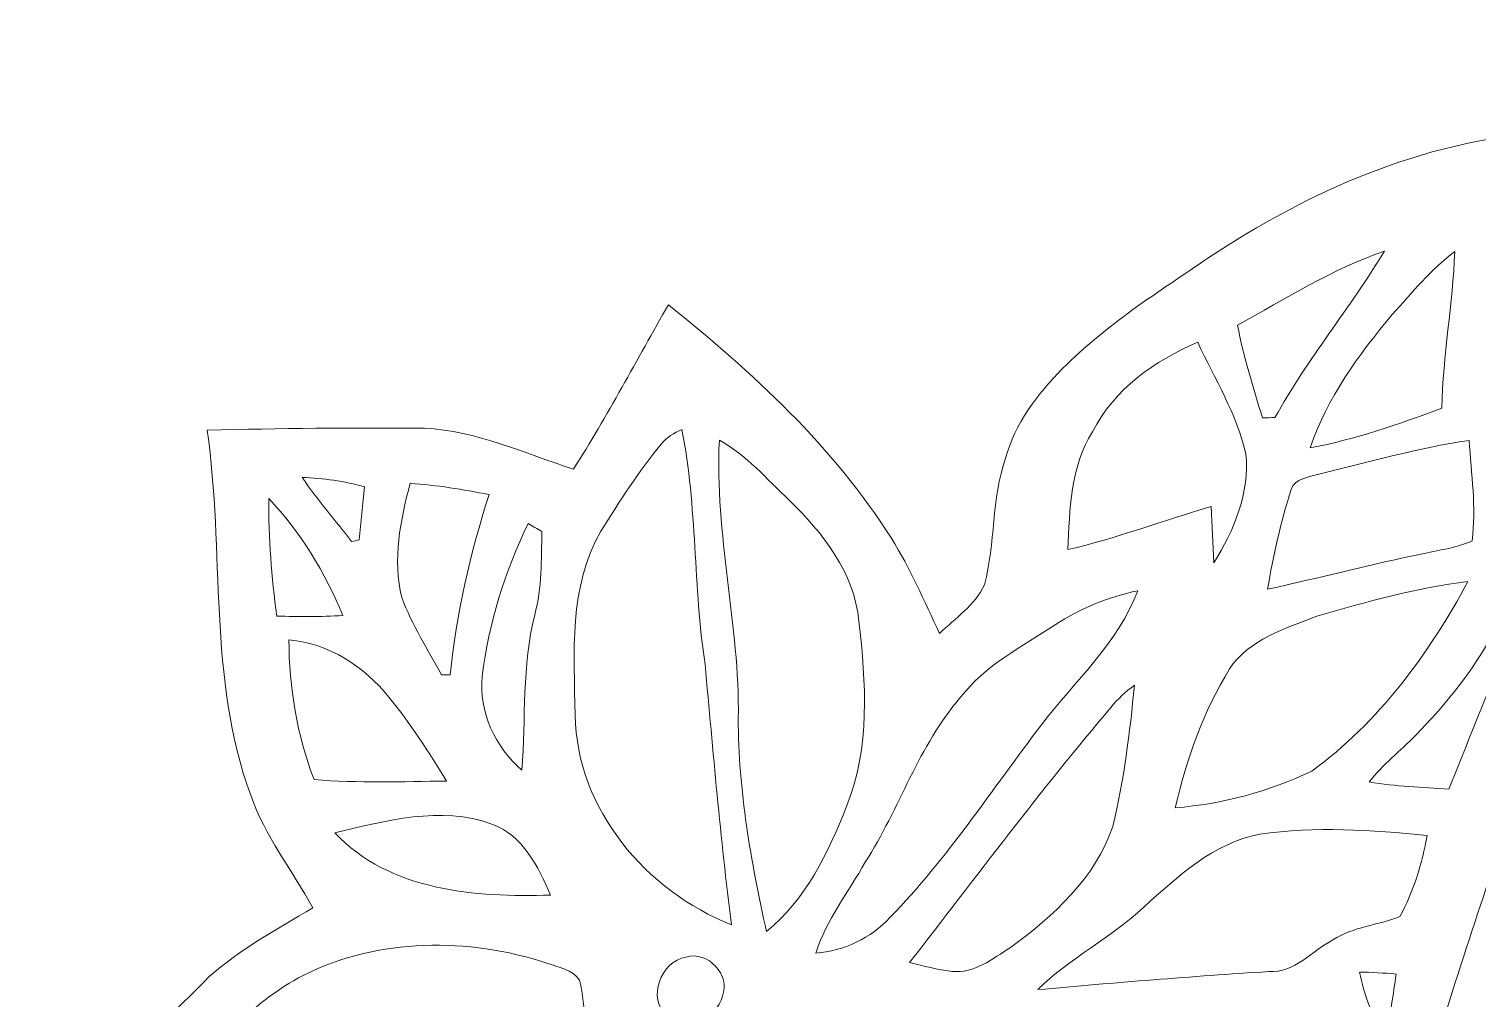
# Model space of a CAD drawing. Header units: centimetres. Extents: x -16.3 to 16.2, y -14.7 to 14.7.
# Drawn here: x -16.25 to -0.95, y 4.43 to 14.67 of the extents above; entities that cross this region are included whole.
import ezdxf

# ---------------------------------------------------------------- set-up
doc = ezdxf.new("R2010")
doc.units = ezdxf.units.CM
doc.header["$MEASUREMENT"] = 0
doc.layers.add('Layer 1', color=7, linetype='Continuous')

msp = doc.modelspace()

# ---------------------------------------------------------------- linework, layer by layer
at = {"layer": 'Layer 1', "color": 251, "lineweight": 9}
for points, knots in [([(5.56701, 14.50569), (5.84712, 14.56073), (6.12405, 14.63975), (6.4091, 14.66585), (6.4091, 14.66585), (6.4733, 13.68725), (6.61618, 12.71605), (6.71037, 11.74027), (6.71037, 11.74027), (6.78904, 11.17688), (6.55268, 10.64772), (6.36359, 10.13266), (6.36359, 10.13266), (6.71284, 10.02436), (7.06315, 9.91817), (7.41875, 9.83068), (7.41875, 9.83068), (7.52281, 9.80528), (7.63676, 9.78094), (7.73942, 9.8268), (7.73942, 9.8268), (8.15676, 9.98732), (8.51483, 10.26742), (8.92793, 10.4364), (8.92793, 10.4364), (8.89971, 9.99014), (8.7914, 9.5541), (8.73143, 9.11207), (8.73143, 9.11207), (9.31775, 8.78963), (9.87548, 8.41992), (10.43394, 8.05198), (10.43394, 8.05198), (10.66571, 7.86289), (10.99168, 7.89111), (11.26438, 7.96167), (11.26438, 7.96167), (11.64467, 8.05692), (12.02391, 8.16134), (12.41302, 8.21672), (12.41302, 8.21672), (12.21935, 7.48718), (11.94065, 6.78409), (11.7117, 6.06549), (11.7117, 6.06549), (11.57835, 5.65097), (11.40337, 5.24775), (11.31094, 4.82124), (11.31094, 4.82124), (11.80589, 4.80078), (12.30154, 4.81489), (12.79684, 4.80184), (12.79684, 4.80184), (13.39445, 4.76056), (13.96171, 4.52914), (14.56108, 4.50056), (14.56108, 4.50056), (15.10683, 4.46846), (15.6547, 4.46105), (16.19797, 4.39261), (16.19797, 4.39261), (15.97784, 3.94529), (15.7256, 3.51278), (15.53898, 3.04959), (15.53898, 3.04959), (15.1287, 2.07063), (14.8419, 1.04581), (14.57131, 0.02099), (14.57131, 0.02099), (14.4041, -0.70855), (13.90421, -1.29981), (13.38422, -1.81345), (13.38422, -1.81345), (13.18984, -2.0096), (12.94536, -2.1493), (12.75698, -2.35109), (12.75698, -2.35109), (12.70089, -2.39907), (12.7404, -2.47421), (12.76192, -2.5303), (12.76192, -2.5303), (13.05649, -3.12543), (13.55143, -3.58687), (13.8834, -4.15872), (13.8834, -4.15872), (14.28592, -4.83429), (14.46019, -5.6298), (14.45701, -6.41156), (14.45701, -6.41156), (14.49794, -7.2039), (14.19772, -7.9532), (14.00087, -8.70708), (14.00087, -8.70708), (13.72394, -9.69733), (13.58142, -10.73097), (13.67632, -11.75932), (13.67632, -11.75932), (12.97641, -11.52331), (12.38515, -11.05835), (11.69935, -10.79024), (11.69935, -10.79024), (10.91442, -10.46886), (10.06528, -10.36902), (9.24719, -10.16511), (9.24719, -10.16511), (8.74942, -10.03388), (8.24035, -9.95239), (7.73695, -9.84832), (7.73695, -9.84832), (7.45261, -9.78412), (7.16404, -9.72344), (6.90475, -9.58621), (6.90475, -9.58621), (6.34207, -9.30116), (5.9145, -8.81786), (5.37122, -8.50353), (5.37122, -8.50353), (5.20118, -8.82456), (5.0336, -9.14841), (4.8216, -9.44474), (4.8216, -9.44474), (4.46211, -9.97073), (3.96716, -10.37925), (3.48951, -10.79271), (3.48951, -10.79271), (2.99526, -11.22204), (2.60439, -11.7572), (2.10274, -12.17807), (2.10274, -12.17807), (1.7041, -11.72439), (1.35838, -11.2238), (0.92164, -10.80541), (0.92164, -10.80541), (0.2623, -11.63302), (-0.46373, -12.49945), (-1.48749, -12.87268), (-1.48749, -12.87268), (-2.03994, -13.11822), (-2.61638, -13.32706), (-3.11098, -13.68266), (-3.11098, -13.68266), (-3.57594, -13.98217), (-3.9714, -14.37834), (-4.44377, -14.66585), (-4.44377, -14.66585), (-4.90273, -13.53061), (-5.19836, -12.32976), (-5.34371, -11.11479), (-5.34371, -11.11479), (-5.39063, -10.75143), (-5.45871, -10.38842), (-5.57866, -10.04164), (-5.57866, -10.04164), (-5.83618, -9.33891), (-6.16321, -8.58291), (-5.97059, -7.82267), (-5.97059, -7.82267), (-5.84077, -7.1471), (-5.38181, -6.59606), (-5.18637, -5.94378), (-5.18637, -5.94378), (-5.9332, -5.94801), (-6.67438, -5.84888), (-7.41098, -5.73775), (-7.41098, -5.73775), (-7.90628, -6.38087), (-8.43475, -6.99858), (-8.99743, -7.58384), (-8.99743, -7.58384), (-9.37278, -7.97295), (-9.77495, -8.33631), (-10.12666, -8.74765), (-10.12666, -8.74765), (-10.40042, -9.05457), (-10.63784, -9.39147), (-10.90348, -9.70545), (-10.90348, -9.70545), (-11.28872, -8.73778), (-11.64608, -7.75458), (-12.15161, -6.84089), (-12.15161, -6.84089), (-12.26556, -6.62111), (-12.4035, -6.40874), (-12.45959, -6.16497), (-12.45959, -6.16497), (-12.56366, -5.83477), (-12.52238, -5.48199), (-12.49416, -5.14368), (-12.49416, -5.14368), (-12.37598, -4.26702), (-12.42466, -3.37767), (-12.50333, -2.49996), (-12.50333, -2.49996), (-12.82718, -2.62237), (-13.11893, -2.81076), (-13.42302, -2.97303), (-13.42302, -2.97303), (-13.61388, -2.5116), (-13.63398, -2.00078), (-13.63151, -1.5083), (-13.63151, -1.5083), (-13.66538, -0.61754), (-13.42796, 0.25241), (-13.19478, 1.10402), (-13.19478, 1.10402), (-13.9857, 1.42716), (-14.66339, 1.95809), (-15.42468, 2.33945), (-15.42468, 2.33945), (-15.67269, 2.49079), (-15.94609, 2.60791), (-16.17046, 2.79453), (-16.17046, 2.79453), (-16.25371, 2.87532), (-16.12601, 2.96598), (-16.07697, 3.02278), (-16.07697, 3.02278), (-15.50053, 3.56358), (-14.90716, 4.08746), (-14.35083, 4.64944), (-14.35083, 4.64944), (-14.0231, 4.94577), (-13.6301, 5.15355), (-13.25475, 5.38145), (-13.25475, 5.38145), (-13.47171, 5.77832), (-13.76098, 6.13992), (-13.91021, 6.57137), (-13.91021, 6.57137), (-14.3667, 7.80538), (-14.18255, 9.14841), (-14.37058, 10.42758), (-14.37058, 10.42758), (-13.60506, 10.44487), (-12.83918, 10.45545), (-12.07365, 10.44663), (-12.07365, 10.44663), (-11.5212, 10.42264), (-11.01708, 10.18099), (-10.49885, 10.01483), (-10.49885, 10.01483), (-10.13759, 10.57857), (-9.82856, 11.173), (-9.49448, 11.75262), (-9.49448, 11.75262), (-8.60831, 11.03859), (-7.7493, 10.25507), (-7.13829, 9.28423), (-7.13829, 9.28423), (-6.93473, 8.96743), (-6.79221, 8.61748), (-6.62852, 8.27952), (-6.62852, 8.27952), (-6.46201, 8.44003), (-6.25458, 8.57903), (-6.15368, 8.79422), (-6.15368, 8.79422), (-6.03868, 9.23237), (-6.08066, 9.6998), (-5.93108, 10.13125), (-5.93108, 10.13125), (-5.8316, 10.4992), (-5.59171, 10.81035), (-5.32783, 11.0774), (-5.32783, 11.0774), (-4.87063, 11.53883), (-4.31783, 11.88632), (-3.78372, 12.24968), (-3.78372, 12.24968), (-2.72715, 12.94888), (-1.52489, 13.48475), (-0.24607, 13.56801), (-0.24607, 13.56801), (-0.27288, 13.18313), (-0.33744, 12.80213), (-0.36636, 12.4169), (-0.36636, 12.4169), (0.40305, 12.4303), (1.18693, 12.41443), (1.92353, 12.16925), (1.92353, 12.16925), (2.23678, 12.63738), (2.56452, 13.11293), (3.02384, 13.45053), (3.02384, 13.45053), (3.74527, 14.04779), (4.67096, 14.30461), (5.56701, 14.50569), (5.56701, 14.50569), (5.56701, 14.50569), (5.56701, 14.50569), (5.56701, 14.50569)], [0, 0, 0, 0, 0.01351351, 0.01351351, 0.01351351, 0.01351351, 0.02702703, 0.02702703, 0.02702703, 0.02702703, 0.04054054, 0.04054054, 0.04054054, 0.04054054, 0.05405405, 0.05405405, 0.05405405, 0.05405405, 0.06756757, 0.06756757, 0.06756757, 0.06756757, 0.08108108, 0.08108108, 0.08108108, 0.08108108, 0.09459459, 0.09459459, 0.09459459, 0.09459459, 0.10810811, 0.10810811, 0.10810811, 0.10810811, 0.12162162, 0.12162162, 0.12162162, 0.12162162, 0.13513514, 0.13513514, 0.13513514, 0.13513514, 0.14864865, 0.14864865, 0.14864865, 0.14864865, 0.16216216, 0.16216216, 0.16216216, 0.16216216, 0.17567568, 0.17567568, 0.17567568, 0.17567568, 0.18918919, 0.18918919, 0.18918919, 0.18918919, 0.2027027, 0.2027027, 0.2027027, 0.2027027, 0.21621622, 0.21621622, 0.21621622, 0.21621622, 0.22972973, 0.22972973, 0.22972973, 0.22972973, 0.24324324, 0.24324324, 0.24324324, 0.24324324, 0.25675676, 0.25675676, 0.25675676, 0.25675676, 0.27027027, 0.27027027, 0.27027027, 0.27027027, 0.28378378, 0.28378378, 0.28378378, 0.28378378, 0.2972973, 0.2972973, 0.2972973, 0.2972973, 0.31081081, 0.31081081, 0.31081081, 0.31081081, 0.32432432, 0.32432432, 0.32432432, 0.32432432, 0.33783784, 0.33783784, 0.33783784, 0.33783784, 0.35135135, 0.35135135, 0.35135135, 0.35135135, 0.36486486, 0.36486486, 0.36486486, 0.36486486, 0.37837838, 0.37837838, 0.37837838, 0.37837838, 0.39189189, 0.39189189, 0.39189189, 0.39189189, 0.40540541, 0.40540541, 0.40540541, 0.40540541, 0.41891892, 0.41891892, 0.41891892, 0.41891892, 0.43243243, 0.43243243, 0.43243243, 0.43243243, 0.44594595, 0.44594595, 0.44594595, 0.44594595, 0.45945946, 0.45945946, 0.45945946, 0.45945946, 0.47297297, 0.47297297, 0.47297297, 0.47297297, 0.48648649, 0.48648649, 0.48648649, 0.48648649, 0.5, 0.5, 0.5, 0.5, 0.51351351, 0.51351351, 0.51351351, 0.51351351, 0.52702703, 0.52702703, 0.52702703, 0.52702703, 0.54054054, 0.54054054, 0.54054054, 0.54054054, 0.55405405, 0.55405405, 0.55405405, 0.55405405, 0.56756757, 0.56756757, 0.56756757, 0.56756757, 0.58108108, 0.58108108, 0.58108108, 0.58108108, 0.59459459, 0.59459459, 0.59459459, 0.59459459, 0.60810811, 0.60810811, 0.60810811, 0.60810811, 0.62162162, 0.62162162, 0.62162162, 0.62162162, 0.63513514, 0.63513514, 0.63513514, 0.63513514, 0.64864865, 0.64864865, 0.64864865, 0.64864865, 0.66216216, 0.66216216, 0.66216216, 0.66216216, 0.67567568, 0.67567568, 0.67567568, 0.67567568, 0.68918919, 0.68918919, 0.68918919, 0.68918919, 0.7027027, 0.7027027, 0.7027027, 0.7027027, 0.71621622, 0.71621622, 0.71621622, 0.71621622, 0.72972973, 0.72972973, 0.72972973, 0.72972973, 0.74324324, 0.74324324, 0.74324324, 0.74324324, 0.75675676, 0.75675676, 0.75675676, 0.75675676, 0.77027027, 0.77027027, 0.77027027, 0.77027027, 0.78378378, 0.78378378, 0.78378378, 0.78378378, 0.7972973, 0.7972973, 0.7972973, 0.7972973, 0.81081081, 0.81081081, 0.81081081, 0.81081081, 0.82432432, 0.82432432, 0.82432432, 0.82432432, 0.83783784, 0.83783784, 0.83783784, 0.83783784, 0.85135135, 0.85135135, 0.85135135, 0.85135135, 0.86486486, 0.86486486, 0.86486486, 0.86486486, 0.87837838, 0.87837838, 0.87837838, 0.87837838, 0.89189189, 0.89189189, 0.89189189, 0.89189189, 0.90540541, 0.90540541, 0.90540541, 0.90540541, 0.91891892, 0.91891892, 0.91891892, 0.91891892, 0.93243243, 0.93243243, 0.93243243, 0.93243243, 0.94594595, 0.94594595, 0.94594595, 0.94594595, 0.95945946, 0.95945946, 0.95945946, 0.95945946, 0.97297297, 0.97297297, 0.97297297, 0.97297297, 1, 1, 1, 1]), ([(-3.47928, 11.53636), (-3.41719, 11.20334), (-3.31206, 10.88055), (-3.2161, 10.55599), (-3.2161, 10.55599), (-3.17236, 10.5574), (-3.12826, 10.55882), (-3.08381, 10.56023), (-3.08381, 10.56023), (-2.74162, 11.17477), (-2.29006, 11.7191), (-1.926, 12.31847), (-1.926, 12.31847), (-2.47702, 12.13009), (-2.97128, 11.81506), (-3.47928, 11.53636), (-3.47928, 11.53636), (-3.47928, 11.53636), (-3.47928, 11.53636), (-3.47928, 11.53636)], [0, 0, 0, 0, 0.16666667, 0.16666667, 0.16666667, 0.16666667, 0.33333333, 0.33333333, 0.33333333, 0.33333333, 0.5, 0.5, 0.5, 0.5, 0.66666667, 0.66666667, 0.66666667, 0.66666667, 1, 1, 1, 1]), ([(-1.84309, 11.6496), (-2.1994, 11.22662), (-2.53277, 10.76801), (-2.71128, 10.23885), (-2.71128, 10.23885), (-2.23468, 10.33268), (-1.77324, 10.4872), (-1.31992, 10.66006), (-1.31992, 10.66006), (-1.30969, 11.21498), (-1.20209, 11.76179), (-1.18375, 12.31565), (-1.18375, 12.31565), (-1.43316, 12.12515), (-1.6339, 11.88138), (-1.84309, 11.6496), (-1.84309, 11.6496), (-1.84309, 11.6496), (-1.84309, 11.6496), (-1.84309, 11.6496)], [0, 0, 0, 0, 0.16666667, 0.16666667, 0.16666667, 0.16666667, 0.33333333, 0.33333333, 0.33333333, 0.33333333, 0.5, 0.5, 0.5, 0.5, 0.66666667, 0.66666667, 0.66666667, 0.66666667, 1, 1, 1, 1]), ([(-5.01244, 10.40888), (-5.24563, 10.04129), (-5.25445, 9.5855), (-5.27174, 9.16534), (-5.27174, 9.16534), (-4.75739, 9.28423), (-4.26315, 9.47367), (-3.75656, 9.61937), (-3.75656, 9.61937), (-3.74915, 9.42111), (-3.74068, 9.22249), (-3.73151, 9.02388), (-3.73151, 9.02388), (-3.51491, 9.36325), (-3.34981, 9.77071), (-3.39108, 10.17852), (-3.39108, 10.17852), (-3.49021, 10.59692), (-3.71811, 10.97051), (-3.90049, 11.35574), (-3.90049, 11.35574), (-4.35628, 11.16065), (-4.78313, 10.86185), (-5.01244, 10.40888), (-5.01244, 10.40888), (-5.01244, 10.40888), (-5.01244, 10.40888), (-5.01244, 10.40888)], [0, 0, 0, 0, 0.125, 0.125, 0.125, 0.125, 0.25, 0.25, 0.25, 0.25, 0.375, 0.375, 0.375, 0.375, 0.5, 0.5, 0.5, 0.5, 0.625, 0.625, 0.625, 0.625, 0.75, 0.75, 0.75, 0.75, 1, 1, 1, 1]), ([(-9.57175, 10.27765), (-9.80987, 9.99049), (-10.0099, 9.67405), (-10.20922, 9.35972), (-10.20922, 9.35972), (-10.54718, 8.77341), (-10.49567, 8.06679), (-10.47874, 7.41768), (-10.47874, 7.41768), (-10.46992, 6.42497), (-9.72485, 5.5536), (-8.8295, 5.20153), (-8.8295, 5.20153), (-8.94451, 6.11558), (-9.02318, 7.03351), (-9.10749, 7.95073), (-9.10749, 7.95073), (-9.23132, 8.77482), (-9.19004, 9.61584), (-9.35197, 10.43499), (-9.35197, 10.43499), (-9.43381, 10.39583), (-9.51495, 10.35032), (-9.57175, 10.27765), (-9.57175, 10.27765), (-9.57175, 10.27765), (-9.57175, 10.27765), (-9.57175, 10.27765)], [0, 0, 0, 0, 0.125, 0.125, 0.125, 0.125, 0.25, 0.25, 0.25, 0.25, 0.375, 0.375, 0.375, 0.375, 0.5, 0.5, 0.5, 0.5, 0.625, 0.625, 0.625, 0.625, 0.75, 0.75, 0.75, 0.75, 1, 1, 1, 1]), ([(-8.9565, 10.31963), (-9.00871, 9.33327), (-8.7399, 8.3663), (-8.75648, 7.38135), (-8.75648, 7.38135), (-8.75613, 6.62146), (-8.62348, 5.86864), (-8.45768, 5.12921), (-8.45768, 5.12921), (-8.04598, 5.46506), (-7.80221, 5.9653), (-7.61207, 6.45037), (-7.61207, 6.45037), (-7.3616, 7.07408), (-7.40534, 7.75741), (-7.48189, 8.4104), (-7.48189, 8.4104), (-7.52811, 8.91875), (-7.86325, 9.34244), (-8.21743, 9.6864), (-8.21743, 9.6864), (-8.45309, 9.90829), (-8.66864, 10.16265), (-8.9565, 10.31963), (-8.9565, 10.31963), (-8.9565, 10.31963), (-8.9565, 10.31963), (-8.9565, 10.31963)], [0, 0, 0, 0, 0.125, 0.125, 0.125, 0.125, 0.25, 0.25, 0.25, 0.25, 0.375, 0.375, 0.375, 0.375, 0.5, 0.5, 0.5, 0.5, 0.625, 0.625, 0.625, 0.625, 0.75, 0.75, 0.75, 0.75, 1, 1, 1, 1]), ([(-2.62167, 9.96086), (-2.7201, 9.93052), (-2.87532, 9.91993), (-2.91236, 9.79893), (-2.91236, 9.79893), (-3.02278, 9.45533), (-3.10216, 9.10149), (-3.16142, 8.74589), (-3.16142, 8.74589), (-2.60826, 8.86689), (-2.06076, 9.0133), (-1.50548, 9.12442), (-1.50548, 9.12442), (-1.3358, 9.16464), (-1.158, 9.18298), (-0.9989, 9.25742), (-0.9989, 9.25742), (-0.95656, 9.60984), (-1.00771, 9.96615), (-1.03065, 10.31893), (-1.03065, 10.31893), (-1.56934, 10.2392), (-2.09355, 10.09033), (-2.62167, 9.96086), (-2.62167, 9.96086), (-2.62167, 9.96086), (-2.62167, 9.96086), (-2.62167, 9.96086)], [0, 0, 0, 0, 0.125, 0.125, 0.125, 0.125, 0.25, 0.25, 0.25, 0.25, 0.375, 0.375, 0.375, 0.375, 0.5, 0.5, 0.5, 0.5, 0.625, 0.625, 0.625, 0.625, 0.75, 0.75, 0.75, 0.75, 1, 1, 1, 1]), ([(-13.36587, 9.92699), (-13.20677, 9.69028), (-13.01662, 9.47649), (-12.84341, 9.25001), (-12.84341, 9.25001), (-12.82295, 9.2546), (-12.78238, 9.26377), (-12.76227, 9.26835), (-12.76227, 9.26835), (-12.74357, 9.45568), (-12.72523, 9.6423), (-12.70618, 9.82927), (-12.70618, 9.82927), (-12.92137, 9.88713), (-13.14292, 9.9217), (-13.36587, 9.92699), (-13.36587, 9.92699), (-13.36587, 9.92699), (-13.36587, 9.92699), (-13.36587, 9.92699)], [0, 0, 0, 0, 0.16666667, 0.16666667, 0.16666667, 0.16666667, 0.33333333, 0.33333333, 0.33333333, 0.33333333, 0.5, 0.5, 0.5, 0.5, 0.66666667, 0.66666667, 0.66666667, 0.66666667, 1, 1, 1, 1]), ([(-12.22428, 9.86525), (-12.32765, 9.47402), (-12.41267, 9.05916), (-12.31318, 8.65734), (-12.31318, 8.65734), (-12.20559, 8.37124), (-12.03908, 8.1116), (-11.89408, 7.84313), (-11.89408, 7.84313), (-11.87115, 7.84243), (-11.82529, 7.84102), (-11.80236, 7.84031), (-11.80236, 7.84031), (-11.73745, 8.48872), (-11.58999, 9.12618), (-11.38996, 9.74566), (-11.38996, 9.74566), (-11.66548, 9.80211), (-11.94347, 9.84585), (-12.22428, 9.86525), (-12.22428, 9.86525), (-12.22428, 9.86525), (-12.22428, 9.86525), (-12.22428, 9.86525)], [0, 0, 0, 0, 0.14285714, 0.14285714, 0.14285714, 0.14285714, 0.28571429, 0.28571429, 0.28571429, 0.28571429, 0.42857143, 0.42857143, 0.42857143, 0.42857143, 0.57142857, 0.57142857, 0.57142857, 0.57142857, 0.71428571, 0.71428571, 0.71428571, 0.71428571, 1, 1, 1, 1]), ([(-13.71971, 9.70615), (-13.72359, 9.28987), (-13.68866, 8.87395), (-13.63434, 8.4612), (-13.63434, 8.4612), (-13.40186, 8.45943), (-13.16867, 8.45026), (-12.93619, 8.47037), (-12.93619, 8.47037), (-13.1221, 8.92122), (-13.38422, 9.35161), (-13.71971, 9.70615), (-13.71971, 9.70615), (-13.71971, 9.70615), (-13.71971, 9.70615), (-13.71971, 9.70615)], [0, 0, 0, 0, 0.2, 0.2, 0.2, 0.2, 0.4, 0.4, 0.4, 0.4, 0.6, 0.6, 0.6, 0.6, 1, 1, 1, 1]), ([(-10.97827, 9.43945), (-11.2231, 8.93251), (-11.39455, 8.38817), (-11.46264, 7.82867), (-11.46264, 7.82867), (-11.50426, 7.4519), (-11.32364, 7.07831), (-11.04283, 6.83384), (-11.04283, 6.83384), (-11.00261, 7.38135), (-11.04318, 7.93803), (-10.90842, 8.47496), (-10.90842, 8.47496), (-10.83081, 8.76212), (-10.83857, 9.06057), (-10.83222, 9.35514), (-10.83222, 9.35514), (-10.88091, 9.38336), (-10.92959, 9.41158), (-10.97827, 9.43945), (-10.97827, 9.43945), (-10.97827, 9.43945), (-10.97827, 9.43945), (-10.97827, 9.43945)], [0, 0, 0, 0, 0.14285714, 0.14285714, 0.14285714, 0.14285714, 0.28571429, 0.28571429, 0.28571429, 0.28571429, 0.42857143, 0.42857143, 0.42857143, 0.42857143, 0.57142857, 0.57142857, 0.57142857, 0.57142857, 0.71428571, 0.71428571, 0.71428571, 0.71428571, 1, 1, 1, 1]), ([(-0.41187, 9.33609), (-0.53252, 8.51129), (-1.02041, 7.78634), (-1.59615, 7.2046), (-1.59615, 7.2046), (-1.75631, 7.03633), (-1.94469, 6.89522), (-2.08721, 6.71036), (-2.08721, 6.71036), (-1.80923, 6.66309), (-1.5263, 6.65251), (-1.24513, 6.63452), (-1.24513, 6.63452), (-1.05534, 7.09454), (-0.8853, 7.56303), (-0.67822, 8.01635), (-0.67822, 8.01635), (-0.53076, 8.34125), (-0.33991, 8.64394), (-0.18751, 8.96602), (-0.18751, 8.96602), (-0.11483, 9.12477), (-0.24042, 9.25142), (-0.31698, 9.37278), (-0.31698, 9.37278), (-0.34061, 9.3636), (-0.38824, 9.34526), (-0.41187, 9.33609), (-0.41187, 9.33609), (-0.41187, 9.33609), (-0.41187, 9.33609), (-0.41187, 9.33609)], [0, 0, 0, 0, 0.11111111, 0.11111111, 0.11111111, 0.11111111, 0.22222222, 0.22222222, 0.22222222, 0.22222222, 0.33333333, 0.33333333, 0.33333333, 0.33333333, 0.44444444, 0.44444444, 0.44444444, 0.44444444, 0.55555556, 0.55555556, 0.55555556, 0.55555556, 0.66666667, 0.66666667, 0.66666667, 0.66666667, 0.77777778, 0.77777778, 0.77777778, 0.77777778, 1, 1, 1, 1]), ([(-5.40721, 8.36983), (-5.75434, 8.13805), (-6.1491, 7.94509), (-6.40592, 7.6043), (-6.40592, 7.6043), (-6.85324, 7.09277), (-7.05009, 6.42708), (-7.41451, 5.86229), (-7.41451, 5.86229), (-7.59372, 5.54514), (-7.82444, 5.25092), (-7.93768, 4.90097), (-7.93768, 4.90097), (-7.63888, 4.92531), (-7.35419, 5.05795), (-7.15134, 5.2802), (-7.15134, 5.2802), (-6.54703, 5.90003), (-6.07431, 6.62993), (-5.55114, 7.31502), (-5.55114, 7.31502), (-5.19942, 7.7754), (-4.74257, 8.17757), (-4.53407, 8.73107), (-4.53407, 8.73107), (-4.84382, 8.66158), (-5.14227, 8.54587), (-5.40721, 8.36983), (-5.40721, 8.36983), (-5.40721, 8.36983), (-5.40721, 8.36983), (-5.40721, 8.36983)], [0, 0, 0, 0, 0.11111111, 0.11111111, 0.11111111, 0.11111111, 0.22222222, 0.22222222, 0.22222222, 0.22222222, 0.33333333, 0.33333333, 0.33333333, 0.33333333, 0.44444444, 0.44444444, 0.44444444, 0.44444444, 0.55555556, 0.55555556, 0.55555556, 0.55555556, 0.66666667, 0.66666667, 0.66666667, 0.66666667, 0.77777778, 0.77777778, 0.77777778, 0.77777778, 1, 1, 1, 1]), ([(-2.64249, 8.4619), (-2.97375, 8.33067), (-3.35827, 8.21778), (-3.56465, 7.90381), (-3.56465, 7.90381), (-3.83946, 7.45331), (-4.02114, 6.9499), (-4.13721, 6.43661), (-4.13721, 6.43661), (-3.63873, 6.47718), (-3.14625, 6.60947), (-2.6954, 6.82396), (-2.6954, 6.82396), (-1.98738, 7.33725), (-1.45504, 8.06397), (-1.04335, 8.82773), (-1.04335, 8.82773), (-1.58698, 8.76035), (-2.1172, 8.61254), (-2.64249, 8.4619), (-2.64249, 8.4619), (-2.64249, 8.4619), (-2.64249, 8.4619), (-2.64249, 8.4619)], [0, 0, 0, 0, 0.14285714, 0.14285714, 0.14285714, 0.14285714, 0.28571429, 0.28571429, 0.28571429, 0.28571429, 0.42857143, 0.42857143, 0.42857143, 0.42857143, 0.57142857, 0.57142857, 0.57142857, 0.57142857, 0.71428571, 0.71428571, 0.71428571, 0.71428571, 1, 1, 1, 1]), ([(-13.50593, 8.21108), (-13.50557, 7.70872), (-13.41985, 7.20531), (-13.24064, 6.73541), (-13.24064, 6.73541), (-12.77426, 6.69696), (-12.30578, 6.71213), (-11.8387, 6.71989), (-11.8387, 6.71989), (-12.02708, 7.02539), (-12.22358, 7.32667), (-12.4483, 7.60712), (-12.4483, 7.60712), (-12.71006, 7.92921), (-13.084, 8.17686), (-13.50593, 8.21108), (-13.50593, 8.21108), (-13.50593, 8.21108), (-13.50593, 8.21108), (-13.50593, 8.21108)], [0, 0, 0, 0, 0.16666667, 0.16666667, 0.16666667, 0.16666667, 0.33333333, 0.33333333, 0.33333333, 0.33333333, 0.5, 0.5, 0.5, 0.5, 0.66666667, 0.66666667, 0.66666667, 0.66666667, 1, 1, 1, 1]), ([(-0.48172, 6.79362), (-0.75689, 5.79914), (-1.12484, 4.83358), (-1.40424, 3.84087), (-1.40424, 3.84087), (-1.58662, 3.05735), (-1.22679, 2.26536), (-0.77135, 1.64483), (-0.77135, 1.64483), (-0.24924, 1.05287), (0.4602, 0.65317), (1.19116, 0.37447), (1.19116, 0.37447), (1.25713, 0.5685), (1.35908, 0.8031), (1.21268, 0.98901), (1.21268, 0.98901), (0.93293, 1.44198), (0.63236, 1.908), (0.56357, 2.44775), (0.56357, 2.44775), (0.48701, 2.81464), (0.62636, 3.17482), (0.65564, 3.53819), (0.65564, 3.53819), (0.66799, 3.79395), (0.63624, 4.04971), (0.57239, 4.29701), (0.57239, 4.29701), (0.40764, 4.93907), (0.1801, 5.56419), (0.05697, 6.21683), (0.05697, 6.21683), (-0.06968, 6.76081), (-0.01711, 7.32561), (-0.11236, 7.87382), (-0.11236, 7.87382), (-0.33038, 7.5535), (-0.34626, 7.14816), (-0.48172, 6.79362), (-0.48172, 6.79362), (-0.48172, 6.79362), (-0.48172, 6.79362), (-0.48172, 6.79362)], [0, 0, 0, 0, 0.08333333, 0.08333333, 0.08333333, 0.08333333, 0.16666667, 0.16666667, 0.16666667, 0.16666667, 0.25, 0.25, 0.25, 0.25, 0.33333333, 0.33333333, 0.33333333, 0.33333333, 0.41666667, 0.41666667, 0.41666667, 0.41666667, 0.5, 0.5, 0.5, 0.5, 0.58333333, 0.58333333, 0.58333333, 0.58333333, 0.66666667, 0.66666667, 0.66666667, 0.66666667, 0.75, 0.75, 0.75, 0.75, 0.83333333, 0.83333333, 0.83333333, 0.83333333, 1, 1, 1, 1]), ([(-4.81701, 7.49741), (-5.5582, 6.62464), (-6.24294, 5.70636), (-6.94532, 4.80254), (-6.94532, 4.80254), (-6.79821, 4.7655), (-6.6504, 4.7281), (-6.49941, 4.7087), (-6.49941, 4.7087), (-6.25952, 4.68224), (-6.06831, 4.84205), (-5.87922, 4.96164), (-5.87922, 4.96164), (-5.42626, 5.29043), (-4.98105, 5.69648), (-4.7969, 6.24046), (-4.7969, 6.24046), (-4.67872, 6.72977), (-4.61874, 7.23071), (-4.56865, 7.73095), (-4.56865, 7.73095), (-4.66249, 7.66568), (-4.7461, 7.58702), (-4.81701, 7.49741), (-4.81701, 7.49741), (-4.81701, 7.49741), (-4.81701, 7.49741), (-4.81701, 7.49741)], [0, 0, 0, 0, 0.125, 0.125, 0.125, 0.125, 0.25, 0.25, 0.25, 0.25, 0.375, 0.375, 0.375, 0.375, 0.5, 0.5, 0.5, 0.5, 0.625, 0.625, 0.625, 0.625, 0.75, 0.75, 0.75, 0.75, 1, 1, 1, 1]), ([(-13.01909, 6.17308), (-12.449, 5.55607), (-11.5272, 5.49046), (-10.74156, 5.51409), (-10.74156, 5.51409), (-10.86785, 5.81572), (-11.03401, 6.14557), (-11.36174, 6.26516), (-11.36174, 6.26516), (-11.89938, 6.46236), (-12.48463, 6.29797), (-13.01909, 6.17308), (-13.01909, 6.17308), (-13.01909, 6.17308), (-13.01909, 6.17308), (-13.01909, 6.17308)], [0, 0, 0, 0, 0.2, 0.2, 0.2, 0.2, 0.4, 0.4, 0.4, 0.4, 0.6, 0.6, 0.6, 0.6, 1, 1, 1, 1]), ([(-3.24433, 6.15721), (-3.73469, 6.06478), (-4.11181, 5.7113), (-4.46988, 5.3878), (-4.46988, 5.3878), (-4.81807, 5.06395), (-5.25128, 4.84875), (-5.59065, 4.51538), (-5.59065, 4.51538), (-4.77785, 4.58876), (-3.96435, 4.65543), (-3.14943, 4.70623), (-3.14943, 4.70623), (-2.87532, 4.68824), (-2.69329, 4.92778), (-2.47033, 5.04172), (-2.47033, 5.04172), (-2.2576, 5.18178), (-1.99302, 5.19412), (-1.76336, 5.28867), (-1.76336, 5.28867), (-1.61731, 5.55325), (-1.52912, 5.84994), (-1.47373, 6.14592), (-1.47373, 6.14592), (-2.06146, 6.19884), (-2.65766, 6.24681), (-3.24433, 6.15721), (-3.24433, 6.15721), (-3.24433, 6.15721), (-3.24433, 6.15721), (-3.24433, 6.15721)], [0, 0, 0, 0, 0.11111111, 0.11111111, 0.11111111, 0.11111111, 0.22222222, 0.22222222, 0.22222222, 0.22222222, 0.33333333, 0.33333333, 0.33333333, 0.33333333, 0.44444444, 0.44444444, 0.44444444, 0.44444444, 0.55555556, 0.55555556, 0.55555556, 0.55555556, 0.66666667, 0.66666667, 0.66666667, 0.66666667, 0.77777778, 0.77777778, 0.77777778, 0.77777778, 1, 1, 1, 1]), ([(-13.35, 4.66848), (-13.92503, 4.37039), (-14.36, 3.86486), (-14.70784, 3.32899), (-14.70784, 3.32899), (-13.6735, 3.43835), (-12.69348, 3.82358), (-11.66725, 3.97951), (-11.66725, 3.97951), (-11.23545, 4.04936), (-10.79553, 4.06524), (-10.3676, 4.16049), (-10.3676, 4.16049), (-10.3849, 4.31324), (-10.39936, 4.46634), (-10.43428, 4.61627), (-10.43428, 4.61627), (-10.5059, 4.73304), (-10.66324, 4.74927), (-10.77825, 4.7969), (-10.77825, 4.7969), (-11.6108, 5.06642), (-12.55801, 5.06501), (-13.35, 4.66848), (-13.35, 4.66848), (-13.35, 4.66848), (-13.35, 4.66848), (-13.35, 4.66848)], [0, 0, 0, 0, 0.125, 0.125, 0.125, 0.125, 0.25, 0.25, 0.25, 0.25, 0.375, 0.375, 0.375, 0.375, 0.5, 0.5, 0.5, 0.5, 0.625, 0.625, 0.625, 0.625, 0.75, 0.75, 0.75, 0.75, 1, 1, 1, 1]), ([(-9.30857, 4.86004), (-9.57704, 4.81348), (-9.72556, 4.42154), (-9.5079, 4.23316), (-9.5079, 4.23316), (-9.30822, 4.06206), (-8.97943, 4.20141), (-8.9244, 4.448), (-8.9244, 4.448), (-8.83443, 4.66919), (-9.07821, 4.92954), (-9.30857, 4.86004), (-9.30857, 4.86004), (-9.30857, 4.86004), (-9.30857, 4.86004), (-9.30857, 4.86004)], [0, 0, 0, 0, 0.2, 0.2, 0.2, 0.2, 0.4, 0.4, 0.4, 0.4, 0.6, 0.6, 0.6, 0.6, 1, 1, 1, 1]), ([(-2.19058, 4.702), (-2.13696, 4.4667), (-2.06745, 4.2201), (-1.90448, 4.0356), (-1.90448, 4.0356), (-1.86532, 4.24974), (-1.83357, 4.46493), (-1.80288, 4.68048), (-1.80288, 4.68048), (-1.93129, 4.69212), (-2.06252, 4.69812), (-2.19058, 4.702), (-2.19058, 4.702), (-2.19058, 4.702), (-2.19058, 4.702), (-2.19058, 4.702)], [0, 0, 0, 0, 0.2, 0.2, 0.2, 0.2, 0.4, 0.4, 0.4, 0.4, 0.6, 0.6, 0.6, 0.6, 1, 1, 1, 1])]:
    msp.add_open_spline(points, degree=3, knots=knots, dxfattribs=at)

doc.saveas('drawing.dxf')
